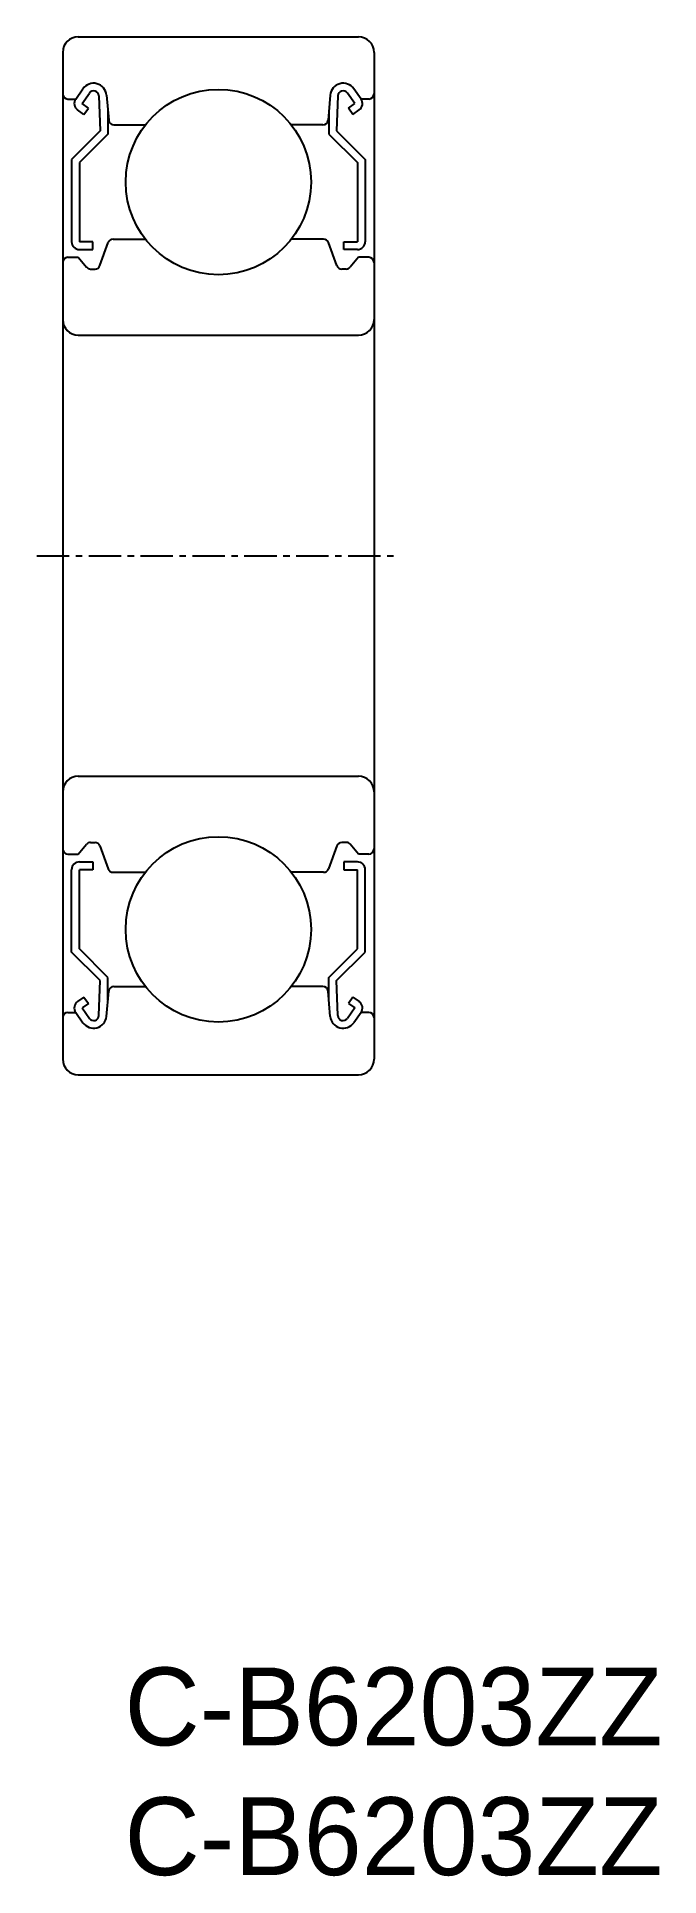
# Model space of a CAD drawing. Extents: x -1 to 23, y -8.1 to 62.7.
import ezdxf
from ezdxf.enums import TextEntityAlignment as Align

# ---------------------------------------------------------------- set-up
doc = ezdxf.new("R2010")
doc.units = 0
doc.linetypes.add('CENTER', pattern=[2, 1.25, -0.25, 0.25, -0.25])
doc.layers.get('0').update_dxf_attribs({"linetype": 'CONTINUOUS'})
doc.layers.add('CENTER', color=1, linetype='CENTER')

msp = doc.modelspace()

# ---------------------------------------------------------------- linework, layer by layer
at = {"color": 7, "linetype": 'CONTINUOUS'}
for p, q in [((0.6, 62.748), (11.4, 62.748)), ((0, 62.148), (0, 23.348)), ((12, 62.148), (12, 23.348)), ((0.2, 60.348), (0.5, 60.348)), ((0.5, 60.347), (0.779, 60.745)), ((0.746, 60.176), (1.028, 60.578)), ((1.392, 60.47), (1.442, 59.122)), ((1.686, 60.501), (1.772, 59.53)), ((10.314, 60.501), (10.228, 59.53)), ((10.608, 60.47), (10.558, 59.122)), ((11.254, 60.176), (10.972, 60.578)), ((11.5, 60.347), (11.221, 60.745)), ((11.8, 60.348), (11.5, 60.348)), ((0.819, 59.758), (0.574, 59.929)), ((0.991, 60.003), (0.746, 60.176)), ((0.819, 59.758), (0.991, 60.003)), ((1.742, 59.869), (1.742, 58.998)), ((10.258, 59.869), (10.258, 58.998)), ((11.009, 60.003), (11.254, 60.176)), ((11.181, 59.758), (11.009, 60.003)), ((11.181, 59.758), (11.426, 59.929)), ((1.442, 59.122), (0.342, 58.022)), ((1.742, 58.998), (0.642, 57.898)), ((1.971, 59.348), (3.186, 59.348)), ((10.029, 59.348), (8.814, 59.348)), ((10.258, 58.998), (11.358, 57.898)), ((10.558, 59.122), (11.658, 58.022)), ((0.342, 58.022), (0.342, 54.848)), ((0.642, 57.898), (0.642, 54.848)), ((11.358, 57.898), (11.358, 54.848)), ((11.658, 58.022), (11.658, 54.848)), ((1.162, 54.848), (0.642, 54.848)), ((1.162, 54.548), (1.162, 54.848)), ((1.434, 53.929), (1.757, 54.816)), ((1.945, 54.948), (3.186, 54.948)), ((10.055, 54.948), (8.814, 54.948)), ((10.566, 53.929), (10.243, 54.816)), ((10.838, 54.848), (11.358, 54.848)), ((10.838, 54.548), (10.838, 54.848)), ((0.2, 54.248), (0.6, 54.248)), ((0.6, 54.248), (0.918, 53.869)), ((0.642, 54.548), (1.162, 54.548)), ((11.358, 54.548), (10.838, 54.548)), ((11.4, 54.248), (11.082, 53.869)), ((11.8, 54.248), (11.4, 54.248)), ((1.071, 53.798), (1.246, 53.798)), ((10.929, 53.798), (10.754, 53.798)), ((0.6, 51.248), (11.4, 51.248)), ((0.6, 34.248), (11.4, 34.248)), ((0.2, 31.248), (0.6, 31.248)), ((0.6, 31.248), (0.918, 31.626)), ((1.071, 31.698), (1.246, 31.698)), ((1.434, 31.566), (1.757, 30.679)), ((10.566, 31.566), (10.243, 30.679)), ((10.929, 31.698), (10.754, 31.698)), ((11.4, 31.248), (11.082, 31.626)), ((11.8, 31.248), (11.4, 31.248)), ((0.342, 27.474), (0.342, 30.648)), ((0.642, 30.948), (1.162, 30.948)), ((0.642, 27.598), (0.642, 30.648)), ((1.162, 30.648), (0.642, 30.648)), ((1.162, 30.948), (1.162, 30.648)), ((1.945, 30.548), (3.186, 30.548)), ((10.055, 30.548), (8.814, 30.548)), ((10.838, 30.948), (10.838, 30.648)), ((11.358, 30.948), (10.838, 30.948)), ((10.838, 30.648), (11.358, 30.648)), ((11.358, 27.598), (11.358, 30.648)), ((11.658, 27.474), (11.658, 30.648)), ((1.442, 26.374), (0.342, 27.474)), ((1.742, 26.498), (0.642, 27.598)), ((10.258, 26.498), (11.358, 27.598)), ((10.558, 26.374), (11.658, 27.474)), ((1.392, 25.025), (1.442, 26.374)), ((1.742, 25.627), (1.742, 26.498)), ((10.258, 25.627), (10.258, 26.498)), ((10.608, 25.025), (10.558, 26.374)), ((0.819, 25.738), (0.574, 25.566)), ((0.819, 25.738), (0.991, 25.493)), ((1.686, 24.994), (1.772, 25.965)), ((1.971, 26.148), (3.186, 26.148)), ((10.029, 26.148), (8.814, 26.148)), ((10.314, 24.994), (10.228, 25.965)), ((11.181, 25.738), (11.009, 25.493)), ((11.181, 25.738), (11.426, 25.566)), ((0.2, 25.148), (0.5, 25.148)), ((0.5, 25.148), (0.779, 24.751)), ((0.991, 25.493), (0.746, 25.32)), ((0.746, 25.32), (1.028, 24.918)), ((11.254, 25.32), (10.972, 24.918)), ((11.009, 25.493), (11.254, 25.32)), ((11.5, 25.148), (11.221, 24.751)), ((11.8, 25.148), (11.5, 25.148)), ((0.6, 22.748), (11.4, 22.748)), ((3.5, 22.748), (3.5, 22.748)), ((6, 22.748), (6, 22.748))]:
    msp.add_line(p, q, dxfattribs=at)
for centre in [(6, 57.148), (6, 28.348)]:
    msp.add_circle(centre, 3.572, dxfattribs=at)
for centre, radius, start, end in [((0.6, 62.148), 0.6, 90, 180), ((11.4, 62.148), 0.6, 0, 90), ((0.2, 60.548), 0.2, 180, 270), ((0.745, 60.175), 0.3, 144.93675, 235.03925), ((1.188, 60.457), 0.5, 5.06519, 144.93675), ((1.192, 60.463), 0.2, 2.13106, 144.93555), ((10.812, 60.457), 0.5, 35.06325, 174.9348), ((10.808, 60.463), 0.2, 35.06445, 177.86894), ((11.255, 60.175), 0.3, 304.96075, 35.06325), ((11.8, 60.548), 0.2, 270, 0), ((1.971, 59.548), 0.2, 185.06519, 270), ((10.029, 59.548), 0.2, 270, 354.93481), ((0.642, 54.848), 0.3, 180, 270), ((1.945, 54.748), 0.2, 90, 159.97018), ((10.055, 54.748), 0.2, 20.02982, 90), ((11.358, 54.848), 0.3, 270, 0), ((0.2, 54.048), 0.2, 90, 180), ((1.246, 53.998), 0.2, 270, 339.97018), ((10.754, 53.998), 0.2, 200.02982, 270), ((11.8, 54.048), 0.2, 0, 90), ((1.071, 53.998), 0.2, 219.99922, 270), ((10.929, 53.998), 0.2, 270, 320.00078), ((0.6, 51.848), 0.6, 180, 270), ((11.4, 51.848), 0.6, 270, 0), ((0.6, 33.648), 0.6, 90, 180), ((11.4, 33.648), 0.6, 0, 90), ((0.2, 31.448), 0.2, 180, 270), ((1.071, 31.498), 0.2, 90, 140.00078), ((1.246, 31.498), 0.2, 20.02982, 90), ((10.754, 31.498), 0.2, 90, 159.97018), ((10.929, 31.498), 0.2, 39.99922, 90), ((11.8, 31.448), 0.2, 270, 0), ((0.642, 30.648), 0.3, 90, 180), ((1.945, 30.748), 0.2, 200.02982, 270), ((10.055, 30.748), 0.2, 270, 339.97018), ((11.358, 30.648), 0.3, 0, 90), ((0.745, 25.32), 0.3, 124.96075, 215.06325), ((1.971, 25.948), 0.2, 90, 174.9348), ((10.029, 25.948), 0.2, 5.06519, 90), ((11.255, 25.32), 0.3, 324.93675, 55.03925), ((0.2, 24.948), 0.2, 90, 180), ((1.188, 25.038), 0.5, 215.06325, 354.93481), ((1.192, 25.032), 0.2, 215.06445, 357.86894), ((10.812, 25.038), 0.5, 185.06519, 324.93675), ((10.808, 25.032), 0.2, 182.13106, 324.93555), ((11.8, 24.948), 0.2, 0, 90), ((0.6, 23.348), 0.6, 180, 270), ((11.4, 23.348), 0.6, 270, 0)]:
    msp.add_arc(centre, radius, start, end, dxfattribs=at)
at = {"layer": 'CENTER', "linetype": 'CENTER'}
msp.add_line((-1, 42.748), (13, 42.748), dxfattribs=at)

# ---------------------------------------------------------------- texts
at = {"color": 7, "linetype": 'CONTINUOUS'}
for p in [(12.75, -4), (12.75, -9)]:
    msp.add_text('C-B6203ZZ', height=3, dxfattribs=at).set_placement(p, align=Align.BOTTOM_CENTER)

doc.saveas('drawing.dxf')
